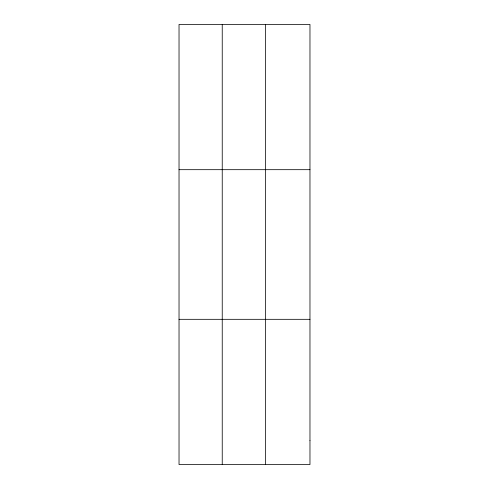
<?xml version="1.0" encoding="UTF-8"?>
<svg xmlns="http://www.w3.org/2000/svg" width="489" height="489" viewBox="0 0 489 489"><rect width="100%" height="100%" fill="white"/><g stroke="black" fill="none" stroke-linecap="round" stroke-linejoin="round"><path stroke-width="0.73" d="M222.238 464.55L222.238 24.45M265.454 464.55L265.454 24.45M179.029 169.683L309.971 169.683M179.029 319.317L309.971 319.317M309.971 440.344L309.971 464.55L179.029 464.55L179.029 24.45L309.971 24.45L309.971 440.344"/></g></svg>
